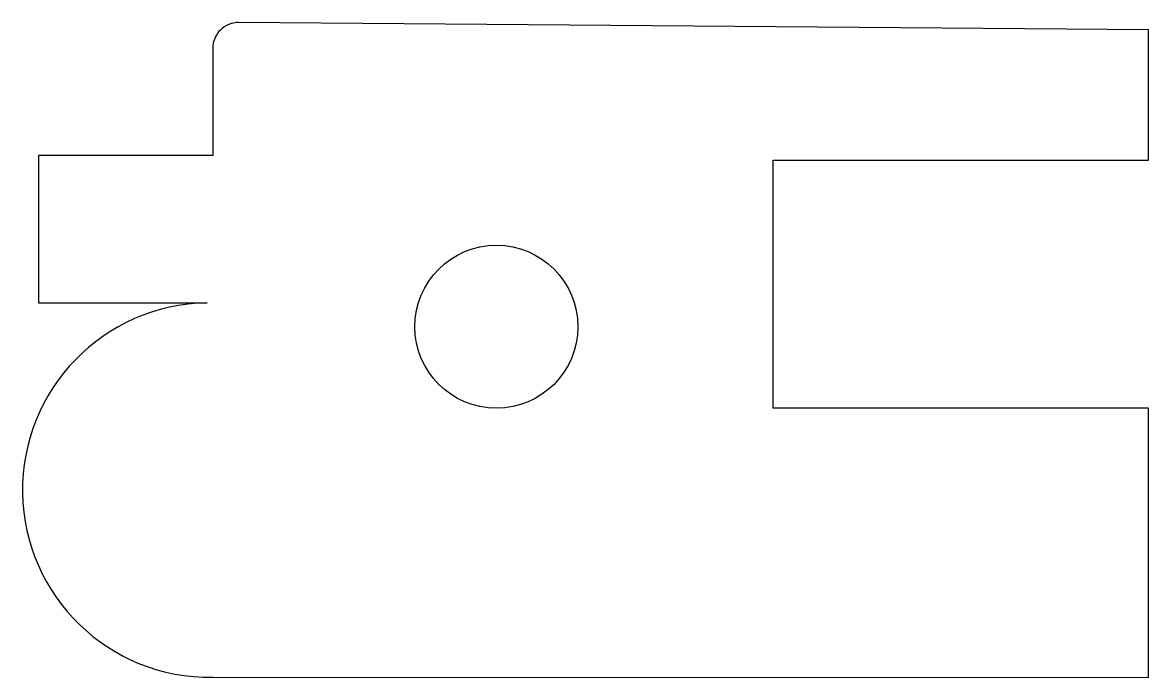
# Model space of a CAD drawing. Extents: x 6.3 to 28, y 13.9 to 26.5.
import ezdxf

# ---------------------------------------------------------------- set-up
doc = ezdxf.new("R2010")
doc.units = 0
doc.layers.get('0').update_dxf_attribs({"linetype": 'CONTINUOUS'})

msp = doc.modelspace()

# ---------------------------------------------------------------- linework, layer by layer
msp.add_lwpolyline([(20.763, 23.865), (28.011, 23.865), (28.011, 26.381), (10.438, 26.523, 0.414214), (9.938, 26.023), (9.938, 23.952), (6.575, 23.952), (6.575, 21.105), (9.828, 21.105, 1), (9.938, 13.867), (28.012, 13.863), (28.012, 19.07), (20.763, 19.07)], format="xyb", close=True)
msp.add_lwpolyline([(9.938, 13.867), (28.012, 13.863)])
msp.add_circle((15.416, 20.643), 1.575)

doc.saveas('drawing.dxf')
